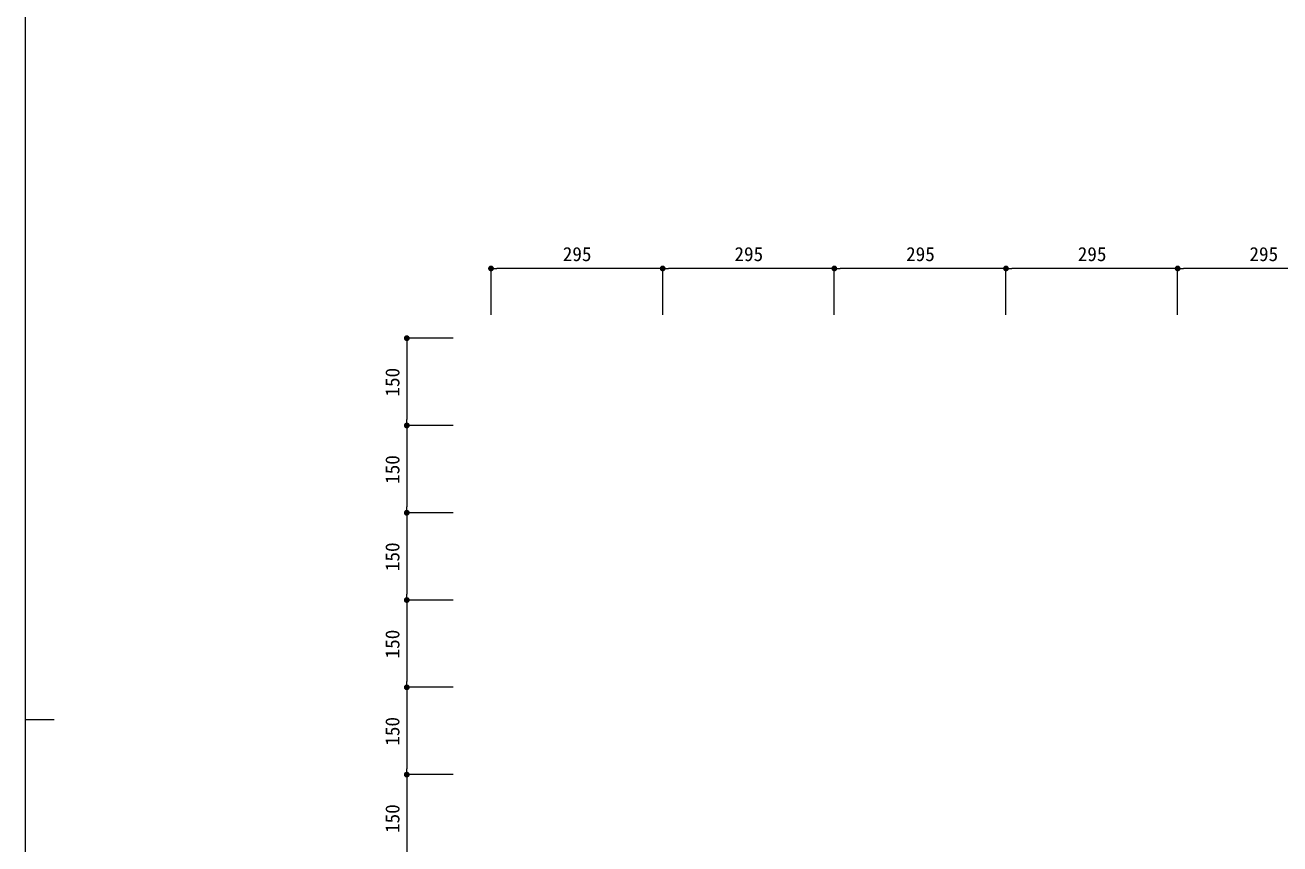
# Model space of a CAD drawing. Units: millimetres, scale not verified. Extents: x -4603 to 4686, y -14667 to 14758.
# Drawn here: x -4504 to -2348, y -13287 to -11880 of the extents above; entities that cross this region are included whole.
import ezdxf
from ezdxf.enums import TextEntityAlignment as Align

# ---------------------------------------------------------------- set-up
doc = ezdxf.new("R2010")
doc.units = ezdxf.units.MM
doc.header["$LTSCALE"] = 6.6
for name, color, linetype, lineweight in [('0-4_0', 7, 'Continuous', 9), ('1-0_0-A12-寸法_目地', 5, 'Continuous', 9), ('1-5_A-C01-補助線(非印刷)', 4, 'Continuous', 9), ('1-B_0-A01-枠A', 4, 'Continuous', 9)]:
    doc.layers.add(name, color=color, linetype=linetype, lineweight=lineweight)
doc.styles.add('ＭＳ ゴシック', font='')
doc.styles.get('ＭＳ ゴシック').set_extended_font_data('MS Gothic')

# ---------------------------------------------------------------- blocks, each defined once
blk = doc.blocks.new('_Dot')
at = {"layer": '0-4_0'}
blk.add_line((-25, 0), (-50, 0), dxfattribs=at)
for points in [[(0, 0), (-25, 0), (-24.8, 3.13)], [(0, 0), (-24.8, -3.13), (-25, 0)], [(0, 0), (-24.8, 3.13), (-24.21, 6.22)], [(0, 0), (-24.21, -6.22), (-24.8, -3.13)], [(0, 0), (-24.21, 6.22), (-23.24, 9.2)], [(0, 0), (-23.24, -9.2), (-24.21, -6.22)], [(0, 0), (-23.24, 9.2), (-21.91, 12.04)], [(0, 0), (-21.91, -12.04), (-23.24, -9.2)], [(0, 0), (-21.91, 12.04), (-20.23, 14.69)], [(0, 0), (-20.23, -14.69), (-21.91, -12.04)], [(0, 0), (-20.23, 14.69), (-18.22, 17.11)], [(0, 0), (-18.22, -17.11), (-20.23, -14.69)], [(0, 0), (-18.22, 17.11), (-15.94, 19.26)], [(0, 0), (-15.94, -19.26), (-18.22, -17.11)], [(0, 0), (-15.94, 19.26), (-13.4, 21.11)], [(0, 0), (-13.4, -21.11), (-15.94, -19.26)], [(0, 0), (-13.4, 21.11), (-10.64, 22.62)], [(0, 0), (-10.64, -22.62), (-13.4, -21.11)], [(0, 0), (-10.64, 22.62), (-7.73, 23.78)], [(0, 0), (-7.73, -23.78), (-10.64, -22.62)], [(0, 0), (-7.73, 23.78), (-4.68, 24.56)], [(0, 0), (-4.68, -24.56), (-7.73, -23.78)], [(0, 0), (-4.68, 24.56), (-1.57, 24.95)], [(0, 0), (-1.57, -24.95), (-4.68, -24.56)], [(0, 0), (-1.57, 24.95), (1.57, 24.95)], [(0, 0), (1.57, -24.95), (-1.57, -24.95)], [(0, 0), (1.57, 24.95), (4.68, 24.56)], [(0, 0), (4.68, 24.56), (7.73, 23.78)], [(0, 0), (7.73, 23.78), (10.64, 22.62)], [(0, 0), (10.64, 22.62), (13.4, 21.11)], [(0, 0), (13.4, 21.11), (15.94, 19.26)], [(0, 0), (15.94, 19.26), (18.22, 17.11)], [(0, 0), (18.22, 17.11), (20.23, 14.69)], [(0, 0), (20.23, 14.69), (21.91, 12.04)], [(0, 0), (21.91, 12.04), (23.24, 9.2)], [(0, 0), (23.24, 9.2), (24.21, 6.22)], [(0, 0), (24.21, 6.22), (24.8, 3.13)], [(0, 0), (24.8, 3.13), (25, 0)], [(0, 0), (4.68, -24.56), (1.57, -24.95)], [(0, 0), (7.73, -23.78), (4.68, -24.56)], [(0, 0), (10.64, -22.62), (7.73, -23.78)], [(0, 0), (13.4, -21.11), (10.64, -22.62)], [(0, 0), (15.94, -19.26), (13.4, -21.11)], [(0, 0), (18.22, -17.11), (15.94, -19.26)], [(0, 0), (20.23, -14.69), (18.22, -17.11)], [(0, 0), (21.91, -12.04), (20.23, -14.69)], [(0, 0), (23.24, -9.2), (21.91, -12.04)], [(0, 0), (24.21, -6.22), (23.24, -9.2)], [(0, 0), (24.8, -3.13), (24.21, -6.22)], [(0, 0), (25, 0), (24.8, -3.13)]]:
    blk.add_solid(points, dxfattribs=at)
blk = doc.blocks.new('A1 waku')
at = {"layer": '1-5_A-C01-補助線(非印刷)'}
blk.add_line((991.67, 8883.33), (1241.67, 8883.33), dxfattribs=at)
at = {"layer": '1-B_0-A01-枠A'}
blk.add_line((991.67, 28783.33), (991.67, 916.67), dxfattribs=at)

msp = doc.modelspace()

# ---------------------------------------------------------------- linework, layer by layer
at = {"layer": '1-0_0-A12-寸法_目地'}
for p, q in [((-3703.35, -12378.023), (-3703.35, -12298.278)), ((-3418.35, -12298.278), (-3693.35, -12298.278)), ((-3408.35, -12378.023), (-3408.35, -12298.278)), ((-3408.35, -12377.99), (-3408.35, -12298.278)), ((-3123.35, -12298.278), (-3398.35, -12298.278)), ((-3113.35, -12378.023), (-3113.35, -12298.278)), ((-3113.35, -12377.99), (-3113.35, -12298.278)), ((-2828.35, -12298.278), (-3103.35, -12298.278)), ((-2818.35, -12378.023), (-2818.35, -12298.278)), ((-2818.35, -12377.99), (-2818.35, -12298.278)), ((-2533.35, -12298.278), (-2808.35, -12298.278)), ((-2523.35, -12378.023), (-2523.35, -12298.278)), ((-2523.35, -12377.99), (-2523.35, -12298.278)), ((-2238.35, -12298.278), (-2513.35, -12298.278)), ((-3768.35, -12418.09), (-3848.095, -12418.09)), ((-3848.095, -12428.09), (-3848.095, -12558.09)), ((-3768.35, -12568.09), (-3848.095, -12568.09)), ((-3768.35, -12568.09), (-3848.095, -12568.09)), ((-3848.095, -12578.09), (-3848.095, -12708.09)), ((-3768.35, -12718.09), (-3848.095, -12718.09)), ((-3768.35, -12718.09), (-3848.095, -12718.09)), ((-3848.095, -12728.09), (-3848.095, -12858.09)), ((-3768.35, -12868.09), (-3848.095, -12868.09)), ((-3768.35, -12868.09), (-3848.095, -12868.09)), ((-3848.095, -12878.09), (-3848.095, -13008.09)), ((-3768.35, -13018.09), (-3848.095, -13018.09)), ((-3768.35, -13018.09), (-3848.095, -13018.09)), ((-3848.095, -13028.09), (-3848.095, -13158.09)), ((-3768.35, -13168.09), (-3848.095, -13168.09)), ((-3768.35, -13168.09), (-3848.095, -13168.09)), ((-3848.095, -13178.09), (-3848.095, -13308.09))]:
    msp.add_line(p, q, dxfattribs=at)

# ---------------------------------------------------------------- block references
at = {"layer": '1-0_0-A12-寸法_目地', "xscale": 0.2, "yscale": 0.2}
for p, rotation in [((-3703.35, -12298.278), 180), ((-3408.35, -12298.278), 180), ((-3113.35, -12298.278), 180), ((-2818.35, -12298.278), 180), ((-2523.35, -12298.278), 180), ((-3848.095, -12418.09), 90), ((-3848.095, -12568.09), 270), ((-3848.095, -12568.09), 90), ((-3848.095, -12718.09), 270), ((-3848.095, -12718.09), 90), ((-3848.095, -12868.09), 270), ((-3848.095, -12868.09), 90), ((-3848.095, -13018.09), 270), ((-3848.095, -13018.09), 90), ((-3848.095, -13168.09), 270), ((-3848.095, -13168.09), 90)]:
    msp.add_blockref('_Dot', p, dxfattribs=dict(at, rotation=rotation))
for p in [(-3408.35, -12298.278), (-3113.35, -12298.278), (-2818.35, -12298.278), (-2523.35, -12298.278)]:
    msp.add_blockref('_Dot', p, dxfattribs=at)
at = {"layer": '1-B_0-A01-枠A', "xscale": 0.2, "yscale": 0.2}
msp.add_blockref('A1 waku', (-4702.372, -14850), dxfattribs=at)

# ---------------------------------------------------------------- texts
at = {"layer": '1-0_0-A12-寸法_目地', "style": 'ＭＳ ゴシック'}
for p in [(-3580.034, -12292.909), (-3285.034, -12292.909), (-2990.034, -12292.909), (-2695.034, -12292.909), (-2400.034, -12292.909)]:
    msp.add_text('295', height=24.19, dxfattribs=at).set_placement(p, align=Align.BOTTOM_LEFT)
for p in [(-3853.464, -12518.422), (-3853.464, -12668.422), (-3853.464, -12818.422), (-3853.464, -12968.422), (-3853.464, -13118.422), (-3853.464, -13268.422)]:
    msp.add_text('150', height=24.19, rotation=90, dxfattribs=at).set_placement(p, align=Align.BOTTOM_LEFT)

doc.saveas('drawing.dxf')
